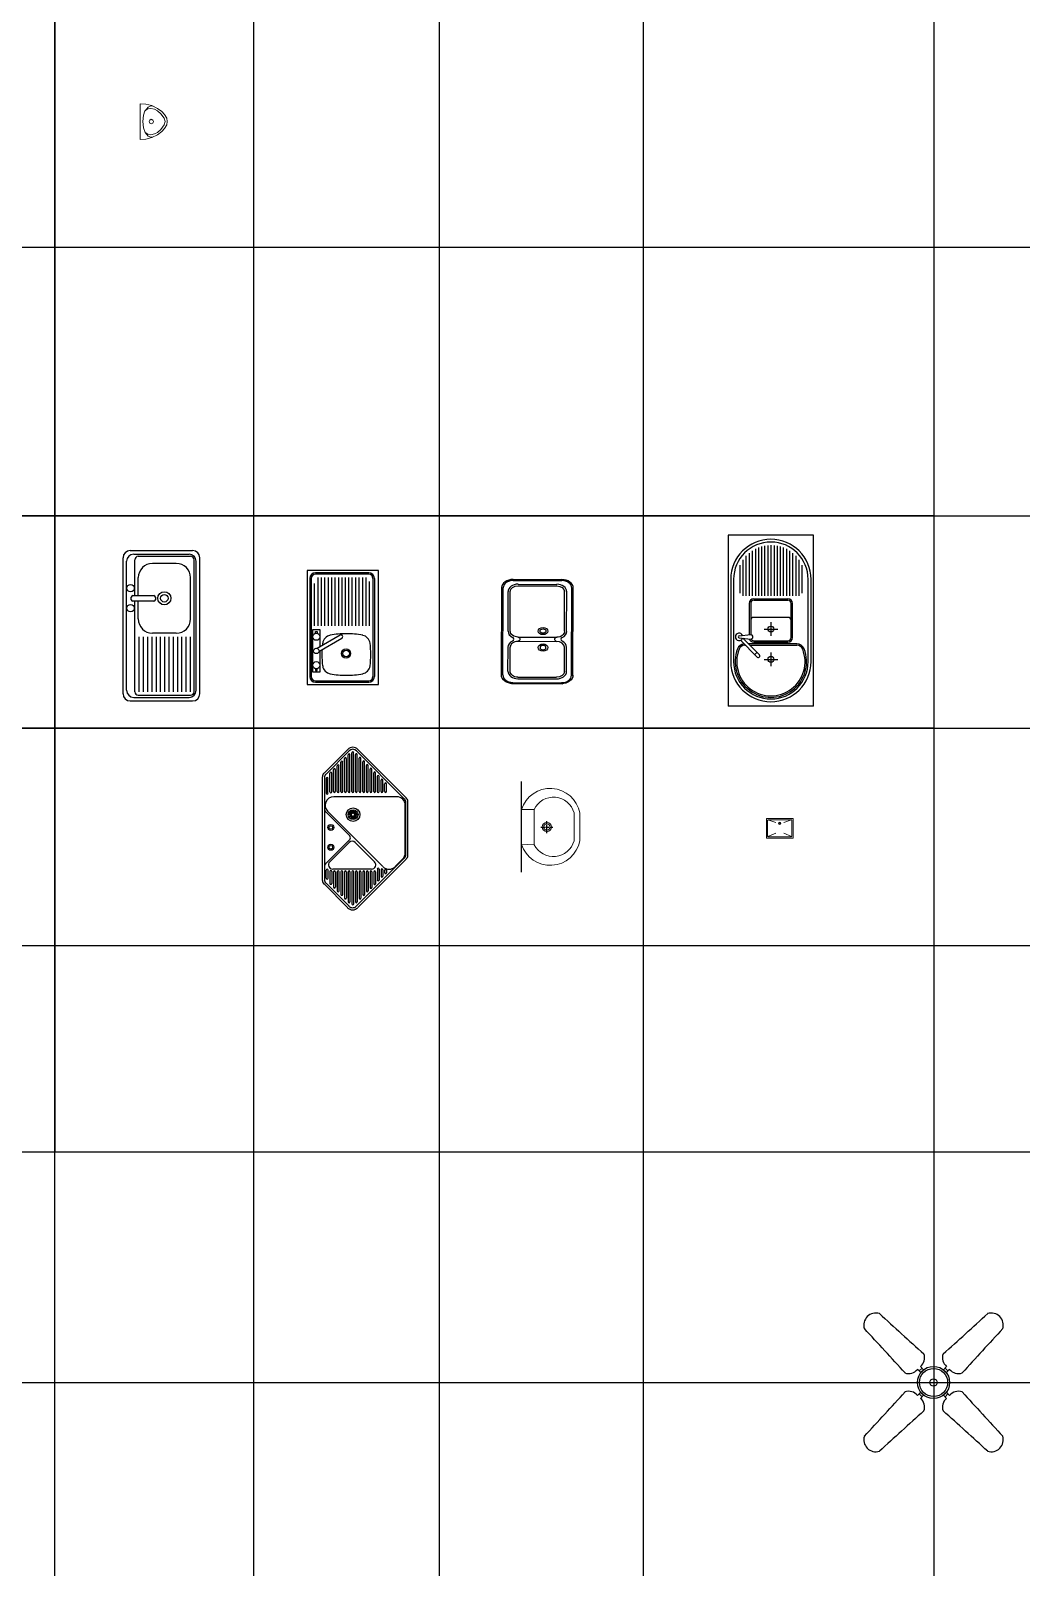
# Model space of a CAD drawing. Header units: millimetres. Extents: x 7765 to 58251, y -31150 to 10119.
# Drawn here: x 30079 to 37039, y -11699 to -905 of the extents above; entities that cross this region are included whole.
import ezdxf

# ---------------------------------------------------------------- set-up
doc = ezdxf.new("R2010")
doc.units = ezdxf.units.MM
doc.linetypes.add('CENTER2', pattern=[1.125, 0.75, -0.125, 0.125, -0.125])
for name, color, linetype in [('axes', 40, 'CENTER2'), ('dwgmodels.com', 30, 'Continuous'), ('PP-AC RETURN PIPE', 11, 'Continuous')]:
    doc.layers.add(name, color=color, linetype=linetype)
doc.layers.add('SANITARY', color=7, linetype='Continuous', lineweight=5)
doc.layers.add('text', color=7, linetype='Continuous', lineweight=5)

# ---------------------------------------------------------------- blocks, each defined once
blk = doc.blocks.new('S6')
at = {"color": 0}
for p, q in [((600, 600), (0, 600)), ((0, 600), (0, -600)), ((600, -600), (600, 600)), ((125, 455), (125, 175)), ((147, 475), (147, 175)), ((169, 491), (169, 175)), ((191, 504), (191, 175)), ((213, 513), (213, 175)), ((235, 521), (235, 175)), ((256, 526), (256, 175)), ((278, 529), (278, 175)), ((300, 530), (300, 175)), ((322, 529), (322, 175)), ((344, 526), (344, 175)), ((365, 521), (365, 175)), ((387, 513), (387, 175)), ((409, 504), (409, 175)), ((431, 491), (431, 175)), ((453, 475), (453, 175)), ((475, 455), (475, 175)), ((82, 390), (82, 193)), ((104, 428), (104, 175)), ((496, 428), (496, 175)), ((496, 428), (496, 175)), ((518, 390), (518, 193)), ((18, 290), (18, -288)), ((38, 290), (38, -288)), ((562, -288), (562, 290)), ((582, -288), (582, 290)), ((147, 121), (147, -99)), ((158, 121), (158, -98)), ((180, 154), (420, 154)), ((180, 143), (420, 143)), ((442, -119), (442, 121)), ((453, -119), (453, 121)), ((420, 23), (180, 23)), ((77, -106), (158, -98)), ((252, -59), (348, -59)), ((300, -11), (300, -107)), ((77, -121), (158, -129)), ((86, -138), (203, -256)), ((102, -124), (219, -241)), ((121, -174), (117, -174)), ((483, -163), (141, -163)), ((483, -174), (152, -174)), ((180, -141), (420, -141)), ((180, -152), (420, -152)), ((202, -224), (187, -239)), ((252, -272), (348, -272)), ((300, -224), (300, -320)), ((600, -600), (0, -600))]:
    blk.add_line(p, q, dxfattribs=at)
for centre in [(300, -59), (300, -272)]:
    blk.add_circle(centre, 20.6, dxfattribs=at)
for centre, radius, start, end in [((300, 290), 282, 360, 180), ((300, 290), 262, 360, 180), ((180, 121), 32.7, 90, 180), ((180, 121), 21.8, 90, 180), ((420, 121), 32.7, 360, 90), ((420, 121), 21.8, 360, 90), ((180, 1), 21.8, 90, 180), ((420, 1), 21.8, 360, 90), ((77, -114), 26.1, 22.2703, 337.7498), ((77, -114), 7.64, 90.01, 270.01), ((158, -114), 15.3, 270.01, 90.01), ((300, -288), 251, 158.8316, 21.1684), ((300, -288), 240, 158.8316, 21.1684), ((117, -217), 54.5, 96.5904, 158.8316), ((117, -217), 43.6, 90, 158.8316), ((180, -119), 32.7, 195.7451, 270), ((180, -119), 21.8, 206.3021, 270), ((420, -119), 32.7, 270, 360), ((420, -119), 21.8, 270, 360), ((483, -217), 54.5, 21.1684, 90), ((483, -217), 43.6, 21.1684, 90), ((300, -288), 282, 180, 360), ((300, -288), 262, 180, 360), ((211, -248), 10.9, 225.01, 45.01)]:
    blk.add_arc(centre, radius, start, end, dxfattribs=at)
blk = doc.blocks.new('S11')
at = {"color": 0}
for p, q in [((71, 366), (433, 365)), ((81, 358), (423, 357)), ((116, 332), (388, 331)), ((-1, -314), (1, 314)), ((9, -306), (11, 306)), ((45, 2), (46, 280)), ((60, 2), (61, 280)), ((116, 321), (388, 320)), ((442, 1), (443, 279)), ((457, 1), (458, 279)), ((491, -308), (493, 305)), ((501, -315), (503, 312)), ((115, -40), (387, -40)), ((115, -69), (386, -70)), ((44, -280), (45, -110)), ((59, -280), (60, -110)), ((441, -281), (442, -111)), ((456, -281), (457, -111)), ((115, -322), (386, -322)), ((69, -366), (431, -367)), ((79, -359), (421, -360)), ((115, -333), (386, -333))]:
    blk.add_line(p, q, dxfattribs=at)
for centre, major_axis, start_param, end_param in [((81, 306), (80.3, -0.2), 1.570796, 3.141593), ((81, 306), (70.3, -0.2), 1.570796, 3.141593), ((116, 280), (70.3, -0.2), 1.570796, 3.141593), ((387, 279), (70.3, -0.2), 6.283185, 7.853982), ((423, 305), (80.3, -0.2), 6.283185, 7.853982), ((423, 305), (70.3, -0.2), 6.283185, 7.853982), ((116, 2), (70.3, -0.2), 3.141593, 4.126703), ((291, 3), (20.6, -0.1), -0.785398, 5.497787), ((387, 1), (70.3, -0.2), 5.298075, 6.283185), ((115, -111), (70.3, -0.2), 2.156482, 3.141593), ((115, -111), (55.2, -0.2), 1.570796, 3.141593), ((65, -54), (20.1, -0.1), 5.298075, 7.268296), ((386, -111), (55.2, -0.2), 0, 1.570796), ((436, -55), (20.1, -0.1), 2.156482, 4.126703), ((386, -111), (70.3, -0.2), 0, 0.985111), ((79, -306), (70.3, -0.2), 3.141593, 4.712389), ((115, -280), (70.3, -0.2), 3.141593, 4.712389), ((386, -281), (70.3, -0.2), 4.712389, 6.283185), ((421, -307), (70.3, -0.2), 4.712389, 6.283185)]:
    blk.add_ellipse(centre, major_axis=major_axis, ratio=0.743747, start_param=start_param, end_param=end_param, dxfattribs=at)
at = {"color": 0, "extrusion": (0, 0, -1)}
for centre, major_axis, start_param, end_param in [((116, 280), (55.2, -0.2), 3.141593, 4.712389), ((387, 279), (55.2, -0.2), 4.712389, 6.283185), ((116, 2), (55.2, -0.2), 1.570796, 3.141593), ((291, 3), (33.9, -0.1), 0.785398, 7.068583), ((387, 1), (55.2, -0.2), 6.283185, 7.853982), ((107, -54), (21.9, -0.1), 5.11765, 7.448721), ((291, -113), (33.9, -0.1), -0.785398, 5.497787), ((291, -113), (20.6, -0.1), 0.785398, 7.068583), ((395, -55), (21.9, -0.1), 1.976057, 4.307128), ((79, -306), (80.3, -0.2), 1.570796, 3.141593), ((115, -280), (55.2, -0.2), 1.570796, 3.141593), ((386, -281), (55.2, -0.2), 0, 1.570796), ((421, -307), (80.3, -0.2), 6.283185, 7.853982)]:
    blk.add_ellipse(centre, major_axis=major_axis, ratio=0.743747, start_param=start_param, end_param=end_param, dxfattribs=at)
blk = doc.blocks.new('S14')
at = {"color": 0}
for p, q in [((500, 400), (0, 400)), ((0, 400), (0, -400)), ((18, 345), (18, -345)), ((28, 345), (28, -345)), ((432, 385), (58, 385)), ((432, 375), (58, 375)), ((76, 12), (76, 350)), ((100, 12), (100, 350)), ((124, 12), (124, 350)), ((149, 12), (149, 350)), ((173, 12), (173, 350)), ((197, 12), (197, 350)), ((221, 12), (221, 350)), ((245, 12), (245, 350)), ((269, 12), (269, 350)), ((293, 12), (293, 350)), ((317, 12), (317, 350)), ((341, 12), (341, 350)), ((366, 12), (366, 350)), ((390, 12), (390, 350)), ((414, 12), (414, 350)), ((462, 345), (462, -345)), ((472, 345), (472, -345)), ((500, -400), (500, 400)), ((52, 12), (52, 310)), ((438, 12), (438, 322)), ((58, -42), (58, -28)), ((58, -28), (70, -28)), ((70, -28), (70, -42)), ((231, -54), (70, -147)), ((82, -169), (243, -76)), ((58, -289), (58, -303)), ((58, -303), (70, -303)), ((70, -303), (70, -289)), ((0, -400), (500, -400)), ((58, -375), (432, -375)), ((58, -385), (432, -385))]:
    blk.add_line(p, q, dxfattribs=at)
blk.add_lwpolyline([(89, -165), (89, -315), (39, -315), (39, -15), (89, -15), (89, -136)], dxfattribs=at)
for centre, radius in [((64, -65), 25), ((64, -165), 18.8), ((273, -183), 32.3), ((273, -183), 23.4), ((64, -265), 25)]:
    blk.add_circle(centre, radius, dxfattribs=at)
for centre, radius, start, end in [((58, 345), 40, 90, 180), ((58, 345), 30, 90, 180), ((432, 345), 40, 360, 90), ((432, 345), 30, 360, 90), ((172, -118), 63.8, 100.3812, 172.77), ((275, -682), 638, 90, 100.3812), ((237, -65), 12.5, 300, 120), ((275, -682), 638, 79.6188, 90), ((378, -118), 63.8, 7.23, 79.6188), ((741, -190), 638, 176.9952, 180), ((741, -190), 638, 180, 187.23), ((741, -190), 638, 172.77, 174.2728), ((-191, -190), 638, 360, 7.23), ((-191, -190), 638, 352.77, 0), ((172, -262), 63.8, 187.23, 259.6188), ((378, -262), 63.8, 280.3812, 352.77), ((58, -345), 40, 180, 270), ((58, -345), 30, 180, 270), ((275, 302), 638, 259.6188, 270), ((275, 302), 638, 270, 280.3812), ((432, -345), 30, 270, 360), ((432, -345), 40, 270, 360)]:
    blk.add_arc(centre, radius, start, end, dxfattribs=at)
blk = doc.blocks.new('S15')
at = {"color": 0}
for p, q in [((0, -478), (0, 478)), ((25, -453), (25, 453)), ((50, 528), (489, 528)), ((75, 503), (464, 503)), ((82, 212), (82, 463)), ((107, 488), (474, 488)), ((374, 438), (207, 438)), ((499, -463), (499, 463)), ((514, -453), (514, 453)), ((539, -478), (539, 478)), ((107, 212), (107, 338)), ((474, 48), (474, 338)), ((58, 183), (58, 202)), ((68, 212), (217, 212)), ((217, 173), (68, 173)), ((82, -463), (82, 173)), ((107, 48), (107, 173)), ((227, 202), (227, 183)), ((114, -463), (114, -77)), ((144, -463), (144, -77)), ((174, -463), (174, -77)), ((204, -463), (204, -77)), ((374, -52), (207, -52)), ((234, -463), (234, -77)), ((264, -463), (264, -77)), ((294, -463), (294, -77)), ((324, -463), (324, -77)), ((354, -463), (354, -77)), ((384, -463), (384, -77)), ((414, -463), (414, -77)), ((444, -463), (444, -77)), ((474, -463), (474, -77)), ((50, -528), (489, -528)), ((75, -503), (464, -503)), ((107, -488), (474, -488))]:
    blk.add_line(p, q, dxfattribs=at)
for centre, radius in [((53, 264), 26), ((290, 193), 46.3), ((290, 193), 26.3), ((53, 124), 26)]:
    blk.add_circle(centre, radius, dxfattribs=at)
for centre, radius, start, end in [((50, 478), 50, 90, 180), ((75, 453), 50, 90, 180), ((107, 463), 25, 90, 180), ((207, 338), 100, 90, 180), ((374, 338), 100, 360, 90), ((464, 453), 50, 360, 90), ((474, 463), 25, 360, 90), ((489, 478), 50, 360, 90), ((68, 202), 10, 90, 180), ((68, 183), 10, 180, 270), ((217, 202), 10, 360, 90), ((217, 183), 10, 270, 360), ((207, 48), 100, 180, 270), ((374, 48), 100, 270, 360), ((50, -478), 50, 180, 270), ((75, -453), 50, 180, 270), ((107, -463), 25, 180, 270), ((464, -453), 50, 270, 360), ((474, -463), 25, 270, 360), ((489, -478), 50, 270, 360)]:
    blk.add_arc(centre, radius, start, end, dxfattribs=at)
blk = doc.blocks.new('kitchen sink6')
at = {"color": 0}
for p, q in [((11, 389), (178, 556)), ((25, 383), (188, 546)), ((575, 210), (239, 546)), ((589, 216), (249, 556)), ((103, 261), (103, 442)), ((116, 261), (116, 442)), ((129, 261), (129, 467)), ((142, 261), (142, 467)), ((155, 261), (155, 493)), ((168, 261), (168, 493)), ((180, 261), (180, 519)), ((193, 261), (193, 519)), ((206, 261), (206, 533)), ((219, 261), (219, 533)), ((232, 261), (232, 520)), ((245, 261), (245, 520)), ((258, 261), (258, 494)), ((270, 261), (270, 494)), ((283, 261), (283, 469)), ((296, 261), (296, 469)), ((309, 261), (309, 443)), ((322, 261), (322, 443)), ((0, -364), (0, 364)), ((14, 358), (14, -358)), ((26, 353), (26, 249)), ((39, 249), (39, 353)), ((52, 258), (52, 390)), ((65, 258), (65, 390)), ((78, 260), (78, 416)), ((91, 260), (91, 416)), ((335, 261), (335, 418)), ((347, 261), (347, 418)), ((360, 261), (360, 392)), ((373, 261), (373, 392)), ((386, 261), (386, 366)), ((399, 261), (399, 366)), ((412, 261), (412, 341)), ((424, 261), (424, 341)), ((522, 224), (79, 224)), ((437, 261), (437, 315)), ((450, 261), (450, 315)), ((192, -51), (25, 116)), ((425, -267), (36, 122)), ((203, 102), (182, 110)), ((205, 106), (188, 121)), ((208, 109), (197, 128)), ((212, 110), (209, 132)), ((217, 110), (221, 132)), ((221, 109), (232, 128)), ((224, 106), (241, 121)), ((226, 102), (248, 110)), ((582, -171), (582, 164)), ((586, -182), (586, 184)), ((600, -188), (600, 190)), ((202, 98), (180, 98)), ((203, 94), (182, 86)), ((205, 90), (188, 76)), ((208, 87), (197, 68)), ((212, 86), (209, 64)), ((217, 86), (221, 64)), ((221, 87), (232, 68)), ((224, 90), (241, 76)), ((226, 94), (248, 86)), ((227, 98), (250, 98)), ((25, -243), (192, -76)), ((51, -234), (187, -98)), ((366, -234), (230, -98)), ((575, -208), (238, -545)), ((589, -214), (248, -555)), ((564, -213), (510, -267)), ((26, -348), (26, -291)), ((39, -291), (39, -348)), ((52, -301), (52, -385)), ((65, -301), (65, -385)), ((345, -285), (72, -285)), ((78, -303), (78, -411)), ((91, -303), (91, -411)), ((103, -303), (103, -437)), ((116, -303), (116, -437)), ((129, -303), (129, -462)), ((142, -303), (142, -462)), ((155, -303), (155, -488)), ((168, -303), (168, -488)), ((180, -303), (180, -514)), ((193, -303), (193, -514)), ((206, -303), (206, -528)), ((219, -303), (219, -528)), ((232, -303), (232, -515)), ((245, -303), (245, -515)), ((258, -303), (258, -489)), ((270, -303), (270, -489)), ((283, -303), (283, -464)), ((296, -303), (296, -464)), ((309, -303), (309, -438)), ((322, -303), (322, -438)), ((335, -303), (335, -413)), ((347, -303), (347, -413)), ((360, -303), (360, -387)), ((373, -303), (373, -387)), ((386, -285), (386, -361)), ((399, -285), (399, -361)), ((412, -289), (412, -335)), ((424, -289), (424, -335)), ((437, -292), (437, -310)), ((450, -292), (450, -310)), ((11, -389), (177, -555)), ((25, -383), (187, -545))]:
    blk.add_line(p, q, dxfattribs=at)
for centre, radius in [((215, 98), 48), ((215, 98), 35), ((215, 98), 12.6), ((59, 8), 21.3), ((59, 8), 12.6), ((59, -131), 21.3), ((59, -131), 12.6)]:
    blk.add_circle(centre, radius, dxfattribs=at)
for centre, radius, start, end in [((213, 521), 50.4, 45, 135), ((213, 521), 36, 45, 135), ((110, 442), 6.42, 360, 180), ((136, 467), 6.42, 360, 180), ((161, 493), 6.42, 360, 180), ((187, 519), 6.42, 360, 180), ((213, 533), 6.42, 360, 180), ((238, 520), 6.42, 360, 180), ((264, 494), 6.42, 360, 180), ((290, 469), 6.42, 360, 180), ((315, 443), 6.42, 360, 180), ((36, 364), 36, 135, 180), ((50, 358), 36, 135, 180), ((33, 353), 6.42, 360, 180), ((59, 390), 6.42, 360, 180), ((84, 416), 6.42, 360, 180), ((341, 418), 6.42, 360, 180), ((367, 392), 6.42, 360, 180), ((392, 366), 6.42, 360, 180), ((418, 341), 6.42, 360, 180), ((79, 164), 60, 90, 225), ((33, 249), 6.42, 180, 360), ((59, 258), 6.42, 180, 360), ((84, 260), 6.42, 180, 360), ((110, 261), 6.42, 180, 360), ((136, 261), 6.42, 180, 360), ((161, 261), 6.42, 180, 360), ((187, 261), 6.42, 180, 360), ((213, 261), 6.42, 180, 360), ((238, 261), 6.42, 180, 360), ((264, 261), 6.42, 180, 360), ((290, 261), 6.42, 180, 360), ((315, 261), 6.42, 180, 360), ((341, 261), 6.42, 180, 360), ((367, 261), 6.42, 180, 360), ((392, 261), 6.42, 180, 360), ((418, 261), 6.42, 180, 360), ((444, 315), 6.42, 360, 180), ((444, 261), 6.42, 180, 360), ((522, 164), 60, 360, 90), ((50, 141), 36, 180, 225), ((550, 184), 36, 360, 45), ((564, 190), 36, 360, 45), ((209, -119), 30, 45, 135), ((179, -64), 18, 315, 45), ((522, -171), 60, 315, 360), ((550, -182), 36, 315, 360), ((564, -188), 36, 315, 360), ((50, -269), 36, 135, 180), ((33, -291), 6.42, 360, 180), ((72, -255), 30, 135, 270), ((59, -301), 6.42, 360, 180), ((84, -303), 6.42, 360, 180), ((110, -303), 6.42, 360, 180), ((136, -303), 6.42, 360, 180), ((161, -303), 6.42, 360, 180), ((187, -303), 6.42, 360, 180), ((213, -303), 6.42, 360, 180), ((238, -303), 6.42, 360, 180), ((264, -303), 6.42, 360, 180), ((290, -303), 6.42, 360, 180), ((315, -303), 6.42, 360, 180), ((341, -303), 6.42, 360, 180), ((345, -255), 30, 270, 45), ((367, -303), 6.42, 360, 180), ((392, -285), 6.42, 360, 180), ((418, -289), 6.42, 360, 180), ((468, -225), 60, 225, 315), ((444, -292), 6.42, 360, 180), ((444, -310), 6.42, 180, 360), ((36, -364), 36, 180, 225), ((50, -358), 36, 180, 225), ((33, -348), 6.42, 180, 360), ((59, -385), 6.42, 180, 360), ((84, -411), 6.42, 180, 360), ((341, -413), 6.42, 180, 360), ((367, -387), 6.42, 180, 360), ((392, -361), 6.42, 180, 360), ((418, -335), 6.42, 180, 360), ((110, -437), 6.42, 180, 360), ((136, -462), 6.42, 180, 360), ((161, -488), 6.42, 180, 360), ((187, -514), 6.42, 180, 360), ((213, -528), 6.42, 180, 360), ((238, -515), 6.42, 180, 360), ((264, -489), 6.42, 180, 360), ((290, -464), 6.42, 180, 360), ((315, -438), 6.42, 180, 360), ((212, -520), 50.4, 225, 315), ((212, -520), 36, 225, 315)]:
    blk.add_arc(centre, radius, start, end, dxfattribs=at)
blk = doc.blocks.new('WC 5')
for p, q in [((0, 122), (0, -122)), ((90, 122), (0, 122)), ((90, 122), (90, -125)), ((370, 98), (370, -97)), ((410, 98), (410, -97)), ((0, -122), (90, -125))]:
    blk.add_line(p, q)
at = {"const_width": 10}
blk.add_lwpolyline([(0, -320), (0, 320)], dxfattribs=at)
for radius in [32.5, 22.5]:
    blk.add_circle((179, -1), radius)
for centre, radius, start, end in [((202, 58), 212, 10.8478, 162.1736), ((226, 60), 149, 14.6695, 155.1262), ((202, -58), 212, 197.8264, 349.1522), ((225, -57), 151, 206.8692, 344.2609)]:
    blk.add_arc(centre, radius, start, end)
at = {"layer": 'axes', "linetype": 'CENTER2', "ltscale": 30}
for p, q in [((179, -44), (179, 41)), ((137, -1), (222, -1))]:
    blk.add_line(p, q, dxfattribs=at)
blk = doc.blocks.new('PP-FAN1')
at = {"layer": 'dwgmodels.com', "color": 7}
for p, q in [((-3569, 1215), (-3592, 1238)), ((-3560, 1246), (-3580, 1226)), ((-3571, 1258), (-3549, 1234)), ((-3387, 1258), (-3409, 1234)), ((-3398, 1246), (-3378, 1226)), ((-3389, 1215), (-3366, 1238)), ((-3569, 1076), (-3592, 1053)), ((-3560, 1045), (-3580, 1065)), ((-3571, 1033), (-3549, 1056)), ((-3387, 1033), (-3409, 1056)), ((-3398, 1045), (-3378, 1065)), ((-3389, 1076), (-3366, 1053))]:
    blk.add_line(p, q, dxfattribs=at)
for radius in [113, 99.1, 26]:
    blk.add_circle((-3479, 1145), radius, dxfattribs=at)
for centre, radius, start, end in [((-3884, 1548), 85, 73.055, 197.3061), ((20595, 28293), 36180, 227.4745, 228.1435), ((-27553, 28293), 36180, 311.8565, 312.5255), ((-3074, 1548), 85, 342.6939, 106.945), ((-30474, -23099), 36180, 42.2176, 42.8866), ((23517, -23099), 36180, 137.1134, 137.7824), ((-3621, 1319), 79.4, 309.1111, 19.4903), ((-3337, 1319), 79.4, 160.5097, 230.8889), ((-3654, 1287), 79.4, 250.8708, 321.2501), ((-3304, 1287), 79.4, 218.7499, 289.1292), ((-3654, 1004), 79.4, 38.7499, 109.1292), ((-3304, 1004), 79.4, 70.8708, 141.2501), ((-30474, 25390), 36180, 317.1134, 317.7824), ((-3621, 972), 79.4, 340.5097, 50.8889), ((-3337, 972), 79.4, 129.1111, 199.4903), ((23517, 25390), 36180, 222.2176, 222.8866), ((20595, -26002), 36180, 131.8565, 132.5255), ((-27553, -26002), 36180, 47.4745, 48.1435), ((-3884, 743), 85, 162.6939, 286.945), ((-3074, 743), 85, 253.055, 17.3061)]:
    blk.add_arc(centre, radius, start, end, dxfattribs=at)
blk = doc.blocks.new('PP-URW')
at = {"layer": 'SANITARY', "lineweight": 0}
for p, q in [((-94, -219), (-94, 31)), ((-54, 29), (-94, 31)), ((-59, -18), (-38, 8)), ((-13, 19), (-54, 29)), ((-38, 8), (-20, 16)), ((-20, 16), (-7, 15)), ((28, -2), (-13, 19)), ((-75, -94), (-70, -49)), ((-70, -139), (-75, -94)), ((-70, -49), (-60, -19)), ((-60, -19), (-39, -5)), ((-39, -5), (-18, -1)), ((-27, -83), (-31, -94)), ((-31, -94), (-27, -105)), ((-16, -78), (-27, -83)), ((-27, -105), (-16, -110)), ((-18, -1), (7, -7)), ((-5, -83), (-16, -78)), ((-16, -110), (-5, -105)), ((0, -94), (-5, -83)), ((-5, -105), (0, -94)), ((7, -7), (27, -18)), ((27, -18), (52, -39)), ((58, -24), (28, -2)), ((52, -39), (76, -71)), ((78, -44), (58, -24)), ((76, -71), (81, -94)), ((81, -94), (76, -117)), ((93, -71), (78, -44)), ((97, -94), (93, -71)), ((93, -117), (97, -94)), ((-59, -170), (-70, -139)), ((-38, -196), (-59, -170)), ((-39, -183), (-59, -170)), ((-54, -217), (-13, -207)), ((-18, -187), (-39, -183)), ((-20, -204), (-38, -196)), ((-4, -203), (-20, -204)), ((7, -181), (-18, -187)), ((-13, -207), (28, -186)), ((27, -170), (7, -181)), ((52, -149), (27, -170)), ((28, -186), (58, -164)), ((76, -117), (52, -149)), ((58, -164), (78, -143)), ((78, -143), (93, -117)), ((-94, -219), (-54, -217))]:
    blk.add_line(p, q, dxfattribs=at)
blk = doc.blocks.new('PP-WB WALL P')
at = {"layer": 'SANITARY'}
for p, q in [((29614, 6817), (29633, 6761)), ((29731, 6817), (29706, 6761)), ((29614, 6650), (29633, 6705)), ((29731, 6650), (29706, 6705))]:
    blk.add_line(p, q, dxfattribs=at)
blk.add_lwpolyline([(29604, 6827), (29604, 6640), (29741, 6640), (29741, 6827)], close=True, dxfattribs=at)
blk.add_lwpolyline([(29613, 6814), (29613, 6653, 0.414214), (29617, 6648), (29728, 6648, 0.414214), (29733, 6653), (29733, 6814, 0.414214), (29728, 6818), (29617, 6818, 0.414214)], format="xyb", close=True, dxfattribs=at)
for radius in [8.33, 6.18]:
    blk.add_circle((29638, 6733), radius, dxfattribs=at)

msp = doc.modelspace()

# ---------------------------------------------------------------- linework, layer by layer
at = {"color": 254}
for p, q in [((30248, 9628), (30248, -8784)), ((30248, -30078), (30248, 9628)), ((31644, 9628), (31644, -30078)), ((32949, 9628), (32949, -30078)), ((34382, 9628), (34382, -30078)), ((36424, 9628), (36424, -30078)), ((57542, -2428), (8508, -2428)), ((36424, -4313), (8508, -4313)), ((8508, -4313), (57542, -4313)), ((36424, -5805), (8508, -5805)), ((8508, -5805), (57542, -5805)), ((57542, -7334), (8508, -7334)), ((57542, -8784), (8508, -8784)), ((8508, -10400), (57542, -10400))]:
    msp.add_line(p, q, dxfattribs=at)

# ---------------------------------------------------------------- block references
msp.add_blockref('PP-URW', (30942, -1449))
at = {"color": 7}
for name, p in [('S6', (34980, -5049)), ('S15', (30728, -5085)), ('S14', (32022, -5097)), ('S11', (33388, -5125))]:
    msp.add_blockref(name, p, dxfattribs=at)
at = {"color": 254}
msp.add_blockref('kitchen sink6', (32129, -6510), dxfattribs=at)
at = {"layer": 'PP-AC RETURN PIPE', "color": 0, "rotation": 270}
msp.add_blockref('PP-WB WALL P', (28609, 23165), dxfattribs=at)
at = {"layer": 'text'}
for name, p in [('WC 5', (33527, -6498)), ('PP-FAN1', (39902, -11546))]:
    msp.add_blockref(name, p, dxfattribs=at)

doc.saveas('drawing.dxf')
